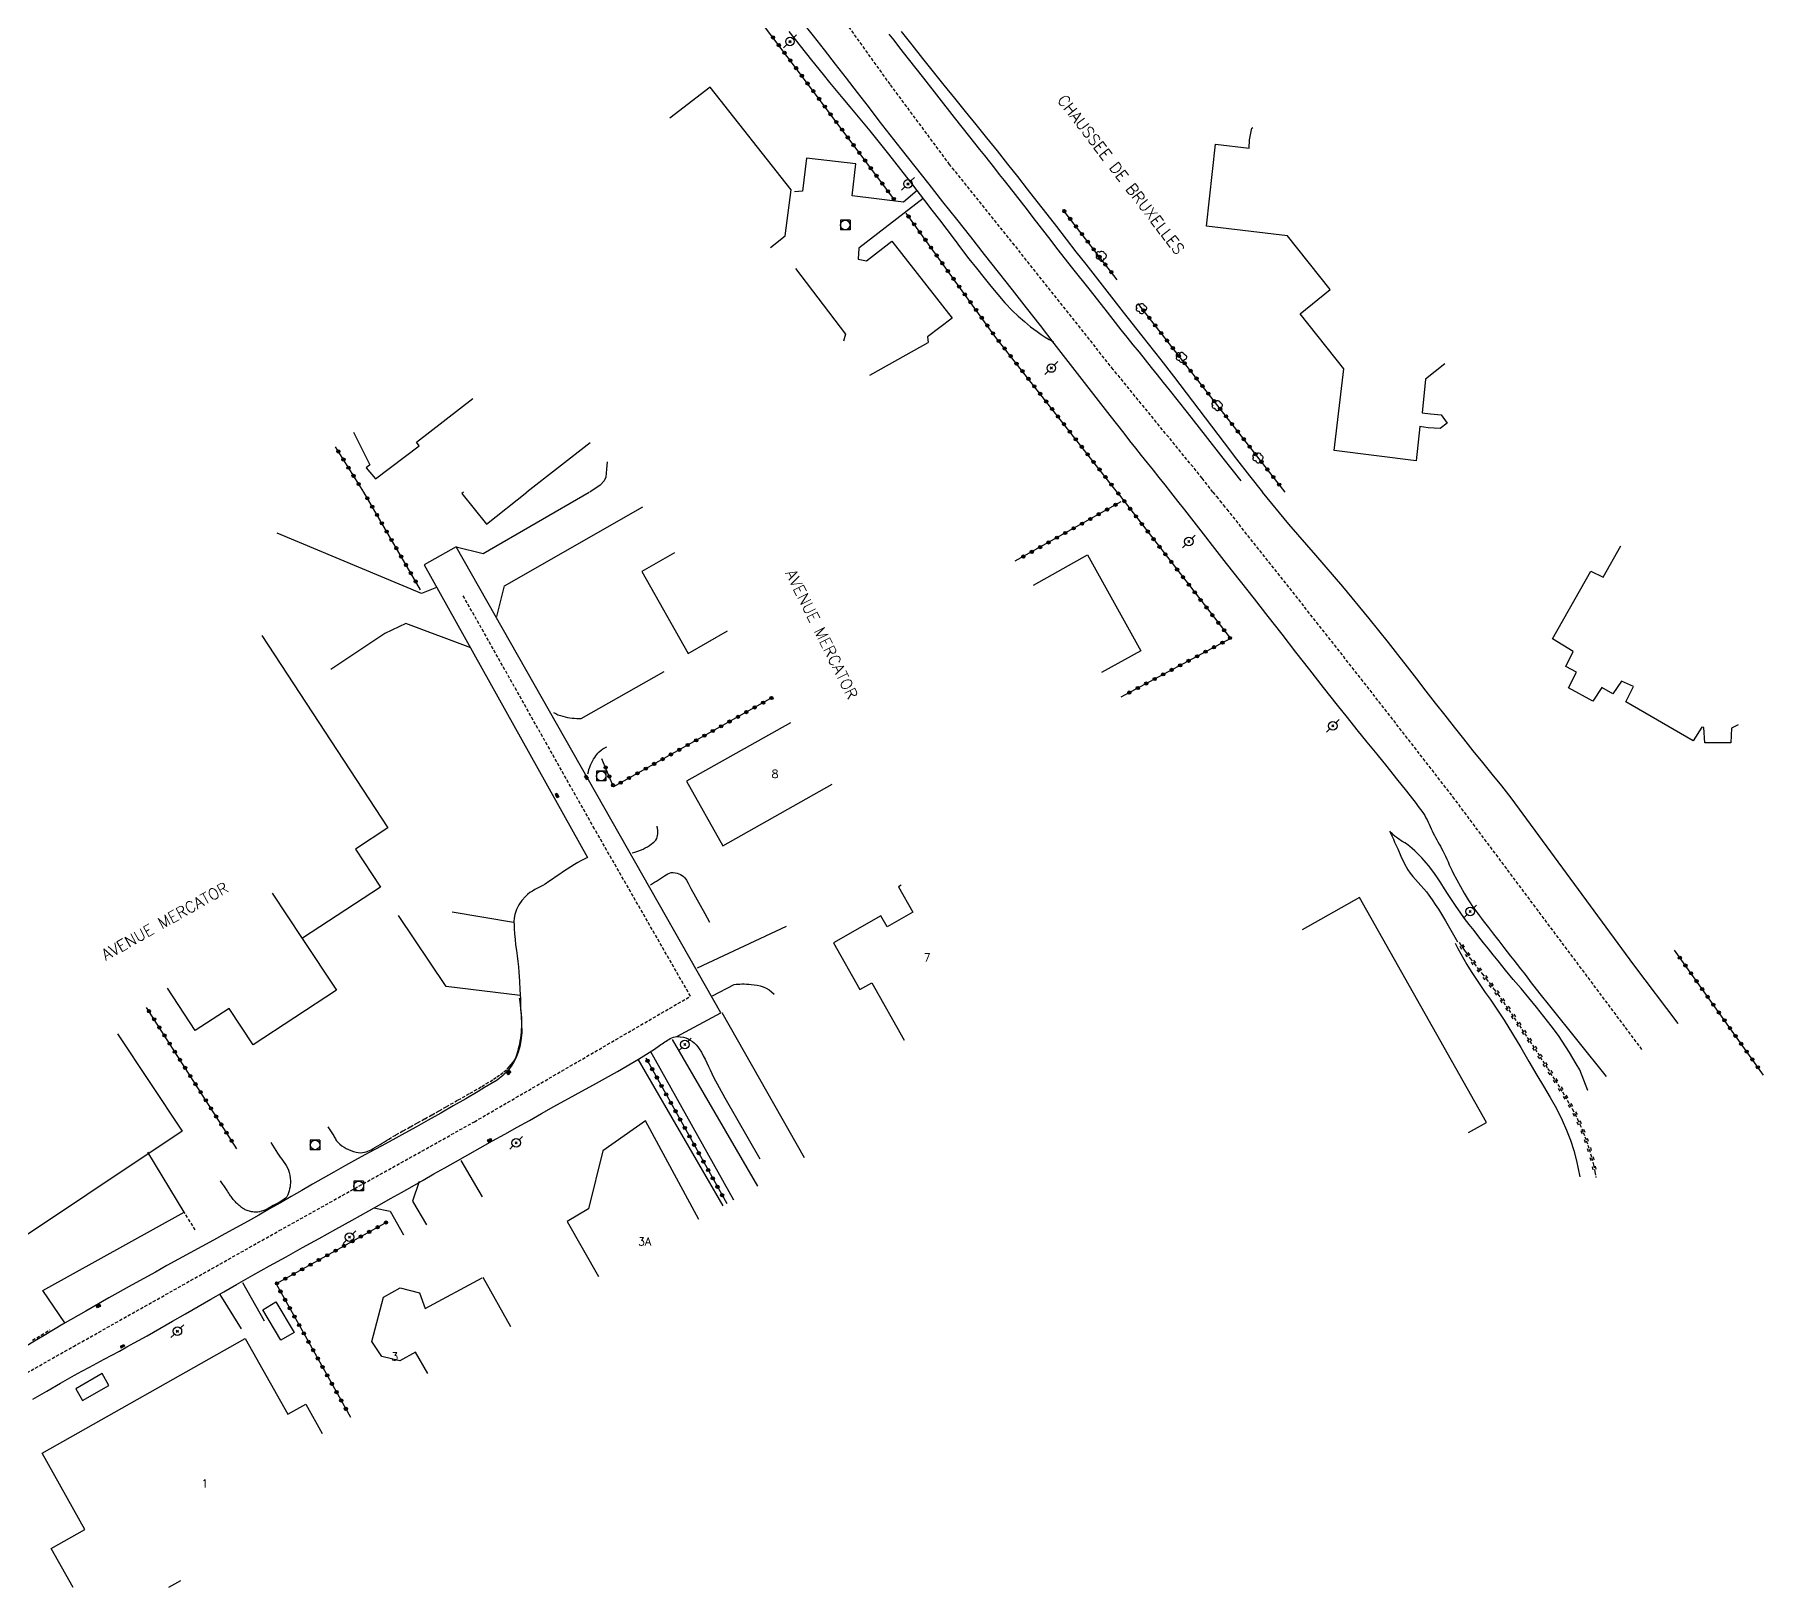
# Model space of a CAD drawing. Header units: millimetres. Extents: x 165000 to 165946, y 158000 to 159000.
# Drawn here: x 165301.5 to 165571.5, y 158000 to 158242.4 of the extents above; entities that cross this region are included whole.
import ezdxf
from ezdxf.enums import TextEntityAlignment as Align

# ---------------------------------------------------------------- set-up
doc = ezdxf.new("R2010")
doc.units = ezdxf.units.MM
doc.linetypes.add('DASHED', pattern=[0.75, 0.5, -0.25])
doc.layers.get('0').update_dxf_attribs({"linetype": 'CONTINUOUS'})
for name, color, linetype in [('W0001', 6, 'DASHED'), ('W0008', 7, 'CONTINUOUS'), ('W0017', 7, 'CONTINUOUS'), ('W0051', 7, 'CONTINUOUS'), ('W0101', 7, 'CONTINUOUS'), ('W0104', 1, 'CONTINUOUS'), ('W0112', 1, 'DASHED'), ('W0211', 2, 'CONTINUOUS'), ('W0214', 2, 'CONTINUOUS'), ('W0220', 5, 'DASHED'), ('W0300', 7, 'CONTINUOUS'), ('W0323', 7, 'CONTINUOUS'), ('W0333', 7, 'CONTINUOUS'), ('W0401', 7, 'CONTINUOUS'), ('W0420', 7, 'CONTINUOUS'), ('W0473', 7, 'CONTINUOUS'), ('W0989', 7, 'CONTINUOUS'), ('W0991', 7, 'CONTINUOUS'), ('W1102', 7, 'CONTINUOUS')]:
    doc.layers.add(name, color=color, linetype=linetype)
doc.styles.get("Standard").update_dxf_attribs({"font": 'romans.shx', "width": 0.85})

# ---------------------------------------------------------------- blocks, each defined once
blk = doc.blocks.new('T420')
for p, q in [((0.75, 0.75), (-0.75, 0.75)), ((-0.75, 0.75), (-0.75, -0.75)), ((0.75, 0.75), (0.75, -0.75)), ((0.75, -0.75), (-0.75, -0.75))]:
    blk.add_line(p, q)
blk.add_ellipse((0, 0), major_axis=(-0.53, 0.53), ratio=1, start_param=3.926991, end_param=10.210176)
blk = doc.blocks.new('T401')
for p, q in [((-0.3, 0.3), (0, 0.3)), ((-0.3, -0.25), (-0.3, 0.3)), ((-0.3, 0.15), (0, 0.15)), ((-0.3, 0), (0, 0)), ((0, 0.3), (0, -0.25)), ((-0.3, -0.15), (0, -0.15)), ((-0.3, -0.25), (-0.3, -0.3)), ((-0.3, -0.3), (0, -0.3)), ((0, -0.3), (0, -0.25))]:
    blk.add_line(p, q)
blk = doc.blocks.new('T473')
for p, q in [((-0.166667, 0.166667), (0.166667, -0.166667)), ((-0.166667, -0.166667), (0.166667, 0.166667)), ((0.500001, 0.500001), (1.000002, 1.000002)), ((-1.000002, -1.000002), (-0.500001, -0.500001))]:
    blk.add_line(p, q)
blk.add_ellipse((0, 0), major_axis=(0.471405, 0.471405), ratio=1, start_param=5.4977871438, end_param=11.780972451)
blk = doc.blocks.new('T300')
for p, q in [((-0.8, 0.51), (-0.86, 0.34)), ((-0.86, 0.34), (-0.86, 0.17)), ((-0.86, 0.17), (-0.74, 0.06)), ((-0.69, 0.63), (-0.8, 0.51)), ((-0.8, -0.06), (-0.74, 0.06)), ((-0.74, 0.06), (-0.69, 0.11)), ((-0.57, 0.69), (-0.69, 0.63)), ((-0.46, 0.69), (-0.57, 0.69)), ((-0.29, 0.63), (-0.46, 0.69)), ((-0.29, 0.63), (-0.17, 0.74)), ((-0.23, 0.57), (-0.29, 0.63)), ((-0.17, 0.74), (-0.06, 0.8)), ((-0.06, 0.8), (0.06, 0.8)), ((0.06, 0.8), (0.23, 0.74)), ((0.23, 0.74), (0.34, 0.63)), ((0.34, 0.63), (0.4, 0.51)), ((0.46, 0.46), (0.34, 0.46)), ((0.4, 0.51), (0.4, 0.46)), ((0.57, 0.4), (0.46, 0.46)), ((0.57, 0.4), (0.69, 0.29)), ((0.69, 0.29), (0.74, 0.17)), ((0.74, 0.06), (0.69, -0.17)), ((0.74, 0.17), (0.74, 0.06)), ((-0.8, -0.17), (-0.8, -0.06)), ((-0.8, -0.23), (-0.8, -0.17)), ((-0.74, -0.34), (-0.8, -0.23)), ((-0.69, -0.4), (-0.74, -0.34)), ((-0.51, -0.46), (-0.69, -0.4)), ((-0.4, -0.46), (-0.51, -0.46)), ((-0.4, -0.46), (-0.34, -0.46)), ((-0.34, -0.46), (-0.34, -0.4)), ((-0.34, -0.51), (-0.34, -0.46)), ((-0.29, -0.63), (-0.34, -0.51)), ((-0.17, -0.74), (-0.29, -0.63)), ((-0.06, -0.8), (-0.17, -0.74)), ((0.06, -0.8), (-0.06, -0.8)), ((0.17, -0.74), (0.06, -0.8)), ((0.23, -0.69), (0.17, -0.74)), ((0.29, -0.46), (0.23, -0.46)), ((0.29, -0.63), (0.23, -0.69)), ((0.46, -0.4), (0.29, -0.46)), ((0.34, -0.51), (0.29, -0.63)), ((0.34, -0.51), (0.34, -0.46)), ((0.57, -0.34), (0.46, -0.4)), ((0.63, -0.29), (0.57, -0.34)), ((0.69, -0.17), (0.63, -0.29))]:
    blk.add_line(p, q)
blk = doc.blocks.new('t323o')
at = {"color": 0, "linetype": 'Continuous'}
for radius in [0.25, 0.15]:
    blk.add_circle((0, 0), radius, dxfattribs=at)
blk = doc.blocks.new('t220o')
at = {"color": 0, "linetype": 'Continuous'}
for p, q in [((-0.25, 0.25), (0.25, 0.25)), ((-0.25, -0.25), (0.25, -0.25))]:
    blk.add_line(p, q, dxfattribs=at)

msp = doc.modelspace()

# ---------------------------------------------------------------- linework, layer by layer
at = {"layer": 'W0001'}
for points in [[(165485.53, 158171), (165483.84, 158173.19), (165469.96, 158190.16), (165454.55, 158209.56), (165444.41, 158222.15), (165435.11, 158234.69), (165422.86, 158251.75), (165412.93, 158264.72), (165400.43, 158280.88), (165392.33, 158291.1), (165383.35, 158302.51), (165373.69, 158314.76), (165363.12, 158328.1), (165351.43, 158343.05), (165340.56, 158357.03), (165320.46, 158380.5)], [(165485.53, 158171), (165486.07, 158170.34), (165486.61, 158169.67), (165487.14, 158169), (165487.68, 158168.33), (165494.68, 158159.52), (165501.67, 158150.69), (165508.63, 158141.84), (165515.56, 158132.96), (165522.96, 158123.42), (165522.96, 158123.42), (165522.96, 158123.42), (165552.47, 158084)], [(165280.07, 158022.07), (165307.57, 158037.62), (165339.72, 158055.7), (165370.19, 158072.71), (165403.93, 158092.3), (165388.94, 158118.44), (165368.38, 158154.93)]]:
    msp.add_lwpolyline(points, dxfattribs=at)
at = {"layer": 'W0008'}
for points in [[(165420.98, 158244.88), (165423.07, 158242.24), (165424.8, 158240.04), (165426.52, 158237.84), (165428.23, 158235.63), (165429.95, 158233.42), (165431.66, 158231.21), (165433.37, 158229), (165435.09, 158226.8), (165436.81, 158224.6), (165438.97, 158221.84), (165441.14, 158219.09), (165443.31, 158216.34), (165445.48, 158213.6), (165447.65, 158210.85), (165449.82, 158208.1), (165451.99, 158205.35), (165454.15, 158202.6), (165456.34, 158199.8), (165458.52, 158197), (165460.69, 158194.19), (165462.87, 158191.39), (165465.04, 158188.58), (165467.22, 158185.78), (165469.41, 158182.99), (165471.6, 158180.19), (165472.51, 158179.04), (165473.43, 158177.89), (165474.34, 158176.74), (165475.26, 158175.6), (165476.17, 158174.45), (165477.09, 158173.3), (165478, 158172.15), (165478.92, 158171)], [(165436.82, 158242.94), (165438.49, 158240.82), (165440.17, 158238.7), (165441.82, 158236.63), (165443.48, 158234.57), (165445.15, 158232.51), (165446.82, 158230.46), (165448.49, 158228.4), (165450.15, 158226.35), (165451.81, 158224.28), (165453.46, 158222.21), (165455, 158220.27), (165456.53, 158218.32), (165458.05, 158216.37), (165459.57, 158214.41), (165461.09, 158212.46), (165462.61, 158210.5), (165464.13, 158208.55), (165465.66, 158206.59), (165468.58, 158202.86), (165471.51, 158199.13), (165474.43, 158195.4), (165477.37, 158191.68), (165479.38, 158189.11), (165481.36, 158186.53), (165483.33, 158183.93), (165485.29, 158181.33), (165487.26, 158178.73), (165489.23, 158176.13), (165491.23, 158173.56), (165493.25, 158171)], [(165478.92, 158171), (165480.01, 158169.62), (165481.1, 158168.23), (165482.18, 158166.84), (165483.27, 158165.44), (165484.35, 158164.05), (165485.43, 158162.66), (165486.52, 158161.27), (165487.61, 158159.88), (165489.78, 158157.12), (165491.95, 158154.35), (165494.11, 158151.58), (165496.27, 158148.81), (165498.43, 158146.03), (165500.59, 158143.26), (165502.76, 158140.5), (165504.93, 158137.74), (165506.47, 158135.82), (165508.02, 158133.9), (165509.57, 158131.99), (165511.13, 158130.09), (165512.68, 158128.18), (165514.22, 158126.26), (165515.75, 158124.33), (165517.25, 158122.38), (165517.6, 158121.93), (165517.96, 158121.47), (165518.3, 158121), (165518.61, 158120.52), (165518.8, 158120.18), (165518.97, 158119.84), (165519.13, 158119.5), (165519.29, 158119.15), (165519.44, 158118.8), (165519.6, 158118.45), (165519.76, 158118.1), (165519.93, 158117.76), (165520.11, 158117.41), (165520.29, 158117.07), (165520.48, 158116.73), (165520.67, 158116.39), (165520.86, 158116.05), (165521.05, 158115.71), (165521.23, 158115.37), (165521.41, 158115.02), (165521.62, 158114.59), (165521.83, 158114.15), (165522.04, 158113.71), (165522.24, 158113.27), (165522.44, 158112.83), (165522.64, 158112.39), (165522.85, 158111.96), (165523.07, 158111.52), (165523.62, 158110.46), (165524.18, 158109.41), (165524.77, 158108.37), (165525.39, 158107.34), (165525.68, 158106.9), (165525.98, 158106.47), (165526.29, 158106.04), (165526.6, 158105.61), (165526.88, 158105.22), (165527.17, 158104.84), (165527.46, 158104.45), (165527.75, 158104.07), (165528.55, 158103.02), (165529.36, 158101.97), (165530.17, 158100.93), (165530.98, 158099.89), (165531.49, 158099.23), (165532.01, 158098.57), (165532.52, 158097.91), (165533.04, 158097.25), (165533.55, 158096.59), (165534.07, 158095.93), (165534.58, 158095.27), (165535.09, 158094.61), (165536.59, 158092.69), (165538.09, 158090.78), (165538.09, 158090.78), (165538.09, 158090.78), (165538.09, 158090.78), (165538.09, 158090.78), (165546.93, 158079.76)], [(165558.16, 158088.05), (165558.16, 158088.05), (165551.27, 158097.18), (165551.27, 158097.18), (165551.27, 158097.18), (165551.27, 158097.18), (165551.27, 158097.18), (165551.27, 158097.18), (165551.27, 158097.18), (165551.27, 158097.18), (165551.27, 158097.18), (165551.27, 158097.18), (165551.27, 158097.18), (165551.27, 158097.18), (165551.27, 158097.18), (165551.27, 158097.18), (165551.27, 158097.18), (165551.27, 158097.18), (165532.11, 158123.3), (165530.63, 158125.13), (165529.15, 158126.97), (165527.67, 158128.8), (165526.19, 158130.64), (165524.72, 158132.48), (165523.25, 158134.32), (165521.78, 158136.16), (165520.3, 158138.05), (165518.82, 158139.94), (165517.35, 158141.85), (165515.89, 158143.75), (165514.42, 158145.65), (165512.94, 158147.54), (165511.45, 158149.42), (165509.95, 158151.29), (165505.81, 158156.25), (165501.59, 158161.14), (165497.37, 158166.03), (165493.25, 158171)], [(165401.82, 158086.02), (165408.69, 158089.72), (165367.35, 158162.47), (165362.32, 158159.66), (165387.86, 158113.95)], [(165387.86, 158113.95), (165387.34, 158113.71), (165386.82, 158113.45), (165386.32, 158113.18), (165385.82, 158112.89), (165385.23, 158112.53), (165384.65, 158112.16), (165384.08, 158111.77), (165383.52, 158111.38), (165382.95, 158110.98), (165382.39, 158110.59), (165381.82, 158110.2), (165381.25, 158109.82), (165380.86, 158109.59), (165380.46, 158109.37), (165380.05, 158109.16), (165379.65, 158108.95), (165379.25, 158108.72), (165378.86, 158108.48), (165378.49, 158108.2), (165378.15, 158107.88), (165377.61, 158107.25), (165377.15, 158106.56), (165376.77, 158105.82), (165376.49, 158105.04), (165376.39, 158104.5), (165376.37, 158103.96), (165376.39, 158103.42), (165376.42, 158102.88), (165376.46, 158102.02), (165376.54, 158101.17), (165376.63, 158100.31), (165376.74, 158099.46), (165376.85, 158098.6), (165376.96, 158097.75), (165377.05, 158096.9), (165377.13, 158096.04), (165377.23, 158094.66), (165377.3, 158093.28), (165377.37, 158091.9), (165377.41, 158090.52), (165377.48, 158089.24), (165377.56, 158087.94), (165377.58, 158086.64), (165377.46, 158085.35), (165377.27, 158084.46), (165377.02, 158083.59), (165376.69, 158082.75), (165376.28, 158081.93), (165375.94, 158081.38), (165375.55, 158080.86), (165375.12, 158080.38), (165374.65, 158079.93), (165373.74, 158079.22), (165372.76, 158078.6), (165371.76, 158078.03), (165370.77, 158077.45), (165368.84, 158076.3), (165366.89, 158075.17), (165364.93, 158074.06), (165362.97, 158072.95), (165361.14, 158071.92), (165359.3, 158070.91), (165357.45, 158069.9), (165355.61, 158068.9), (165353.76, 158067.89), (165351.92, 158066.89), (165350.08, 158065.87), (165348.24, 158064.85), (165346.56, 158063.9), (165344.89, 158062.95), (165343.22, 158061.98), (165341.55, 158061.02), (165339.88, 158060.05), (165338.2, 158059.09), (165336.53, 158058.14), (165334.85, 158057.19), (165333.04, 158056.18), (165331.23, 158055.19), (165329.42, 158054.2), (165327.6, 158053.21), (165325.79, 158052.22), (165323.98, 158051.23), (165322.16, 158050.24), (165320.36, 158049.24), (165316.74, 158047.22), (165313.12, 158045.19), (165309.51, 158043.14), (165305.92, 158041.08), (165304.44, 158040.22), (165302.97, 158039.34), (165301.51, 158038.46), (165300.05, 158037.58)], [(165301.25, 158029.37), (165303.4, 158030.64), (165305.56, 158031.89), (165307.72, 158033.12), (165308.88, 158033.77), (165310.05, 158034.4), (165311.22, 158035.03), (165312.39, 158035.66), (165313.56, 158036.28), (165314.74, 158036.91), (165315.9, 158037.54), (165317.07, 158038.18), (165319.07, 158039.3), (165321.07, 158040.44), (165323.06, 158041.58), (165325.05, 158042.73), (165327.04, 158043.88), (165329.03, 158045.03), (165331.03, 158046.17), (165333.02, 158047.3), (165335.6, 158048.75), (165338.19, 158050.19), (165340.77, 158051.62), (165343.36, 158053.05), (165345.95, 158054.48), (165348.53, 158055.91), (165351.12, 158057.34), (165353.7, 158058.78), (165355.39, 158059.74), (165357.09, 158060.7), (165358.78, 158061.66), (165360.48, 158062.62), (165362.17, 158063.59), (165363.86, 158064.55), (165365.56, 158065.51), (165367.26, 158066.47), (165369.17, 158067.55), (165371.09, 158068.63), (165373.01, 158069.7), (165374.93, 158070.77), (165376.85, 158071.85), (165378.77, 158072.92), (165380.69, 158074), (165382.61, 158075.07), (165385.91, 158076.9), (165389.23, 158078.72), (165392.54, 158080.57), (165395.8, 158082.48), (165396.64, 158082.99), (165397.47, 158083.52), (165398.29, 158084.06), (165399.11, 158084.6), (165399.32, 158084.74), (165399.52, 158084.88), (165399.72, 158085.03), (165399.92, 158085.17), (165400.12, 158085.31), (165400.33, 158085.45), (165400.54, 158085.57), (165400.77, 158085.68), (165401.02, 158085.8), (165401.28, 158085.9), (165401.55, 158085.97), (165401.82, 158086.02)]]:
    msp.add_lwpolyline(points, dxfattribs=at)
at = {"layer": 'W0017'}
for points in [[(165420.35, 158205.94), (165428.12, 158195.68), (165427.82, 158194.59)], [(165431.95, 158189.29), (165432.41, 158189.55), (165441.06, 158194.39)], [(165390.94, 158175.75), (165390.83, 158174.61), (165390.71, 158173.33), (165390.44, 158172.75), (165389.85, 158172.12), (165388.2, 158171)], [(165367.35, 158162.47), (165371.58, 158161.41), (165388.13, 158171)], [(165373.68, 158151.6), (165374.91, 158156.39), (165396.49, 158168.73)], [(165364.29, 158156.12), (165361.95, 158155.18), (165339.4, 158164.61)], [(165369.64, 158146.71), (165359.49, 158150.5), (165356.19, 158148.95), (165347.78, 158143.33)], [(165386.86, 158135.67), (165399.83, 158143)], [(165382.54, 158136.6), (165382.88, 158136.42), (165383.24, 158136.26), (165383.61, 158136.13), (165383.98, 158136.01), (165384.34, 158135.91), (165384.72, 158135.84), (165385.09, 158135.78), (165385.46, 158135.74), (165385.81, 158135.7), (165386.16, 158135.68), (165386.51, 158135.67), (165386.86, 158135.67)], [(165387.92, 158127.01), (165387.99, 158127.36), (165388.08, 158127.71), (165388.19, 158128.05), (165388.32, 158128.39), (165388.47, 158128.7), (165388.63, 158129.01), (165388.81, 158129.31), (165389, 158129.6), (165389.16, 158129.83), (165389.32, 158130.06), (165389.49, 158130.27), (165389.69, 158130.47), (165389.96, 158130.7), (165390.25, 158130.91), (165390.56, 158131.09), (165390.88, 158131.25)], [(165394.81, 158114.71), (165395.25, 158114.81), (165395.69, 158114.94), (165396.12, 158115.1), (165396.54, 158115.28), (165396.87, 158115.45), (165397.2, 158115.64), (165397.51, 158115.85), (165397.82, 158116.07), (165398.01, 158116.2), (165398.2, 158116.33), (165398.39, 158116.49), (165398.54, 158116.67), (165398.66, 158116.91), (165398.74, 158117.16), (165398.79, 158117.41), (165398.82, 158117.67), (165398.83, 158117.82), (165398.83, 158117.96), (165398.82, 158118.11), (165398.81, 158118.26), (165398.8, 158118.4), (165398.77, 158118.54), (165398.74, 158118.69), (165398.71, 158118.83)], [(165397.7, 158109.7), (165398.01, 158109.9), (165398.33, 158110.09), (165398.64, 158110.28), (165398.96, 158110.47), (165399.42, 158110.78), (165399.88, 158111.11), (165400.38, 158111.41), (165400.93, 158111.6), (165401.24, 158111.62), (165401.55, 158111.59), (165401.85, 158111.51), (165402.14, 158111.41), (165402.39, 158111.29), (165402.62, 158111.14), (165402.84, 158110.97), (165403.04, 158110.78), (165403.33, 158110.4), (165403.56, 158109.98), (165403.76, 158109.55), (165403.98, 158109.13), (165404.71, 158107.82), (165405.44, 158106.51), (165406.17, 158105.2), (165406.9, 158103.89)], [(165377.31, 158092.41), (165365.77, 158093.8), (165358.32, 158104.89)], [(165376.31, 158103.8), (165366.71, 158105.42)], [(165405.05, 158096.76), (165418.91, 158103.22)], [(165407.39, 158092.35), (165410.78, 158094.11)], [(165410.78, 158094.11), (165411.07, 158094.16), (165411.37, 158094.19), (165411.66, 158094.21), (165411.96, 158094.22), (165412.32, 158094.22), (165412.69, 158094.2), (165413.06, 158094.17), (165413.42, 158094.13), (165413.89, 158094.07), (165414.36, 158094.01), (165414.84, 158093.91), (165415.29, 158093.76), (165415.76, 158093.55), (165416.2, 158093.29), (165416.61, 158092.99), (165417, 158092.64)], [(165408.83, 158089.76), (165421.7, 158067.1)], [(165401.82, 158086.02), (165402.84, 158085.9)], [(165402.84, 158085.9), (165403.2, 158085.79), (165403.56, 158085.64), (165403.9, 158085.46), (165404.23, 158085.25), (165404.53, 158085), (165404.81, 158084.71), (165405.06, 158084.4), (165405.29, 158084.08), (165405.63, 158083.56), (165405.94, 158083.02), (165406.22, 158082.47), (165406.49, 158081.91), (165406.75, 158081.35), (165407, 158080.79), (165407.27, 158080.23), (165407.55, 158079.68), (165409.31, 158076.46), (165411.11, 158073.26), (165412.93, 158070.08), (165414.79, 158066.92)], [(165397.68, 158083.69), (165410.65, 158060.52)], [(165401.07, 158085.57), (165414.39, 158062.65)], [(165395.71, 158082.5), (165408.96, 158059.56)], [(165306.21, 158041.31), (165302.78, 158046.38), (165324.88, 158058.58), (165319.18, 158067.96)], [(165368.06, 158066.66), (165371.39, 158060.98)], [(165361.55, 158063.39), (165360.54, 158060.33), (165362.72, 158056.6)], [(165354.49, 158059.27), (165357.03, 158058.74), (165359.11, 158055.04)], [(165330.45, 158045.73), (165333.77, 158040.39)], [(165333.96, 158047.63), (165337.38, 158041.6)]]:
    msp.add_lwpolyline(points, dxfattribs=at)
at = {"layer": 'W0051'}
msp.add_lwpolyline([(165489.93, 158172.75), (165487.15, 158176.32), (165484.37, 158179.87), (165481.57, 158183.42), (165478.76, 158186.97), (165477.82, 158188.14), (165476.88, 158189.32), (165475.93, 158190.49), (165474.98, 158191.67), (165474.04, 158192.84), (165473.09, 158194.01), (165472.15, 158195.19), (165471.21, 158196.36), (165468.69, 158199.55), (165466.18, 158202.73), (165463.67, 158205.93), (165461.17, 158209.12), (165460.24, 158210.32), (165459.32, 158211.51), (165458.39, 158212.7), (165457.47, 158213.9), (165456.55, 158215.09), (165455.62, 158216.28), (165454.7, 158217.47), (165453.77, 158218.66), (165453, 158219.64), (165452.22, 158220.62), (165451.44, 158221.6), (165450.67, 158222.57), (165449.89, 158223.55), (165449.11, 158224.52), (165448.33, 158225.5), (165447.56, 158226.48), (165445.15, 158229.52), (165442.75, 158232.57), (165440.36, 158235.63), (165437.97, 158238.68), (165437.22, 158239.64), (165436.47, 158240.59), (165435.73, 158241.55), (165434.98, 158242.51)], dxfattribs=at)
at = {"layer": 'W0101'}
for points in [[(165416.42, 158209.22), (165418.72, 158211.01), (165419.65, 158218.18), (165406.99, 158234.24), (165400.7, 158229.38)], [(165517.29, 158175.9), (165504.47, 158177.5), (165505.98, 158190.28), (165499.14, 158198.84), (165503.83, 158202.66), (165497.16, 158211.04), (165484.52, 158212.54), (165485.94, 158225.36), (165491.17, 158224.72), (165491.24, 158226), (165491.58, 158227.82), (165491.76, 158227.95)], [(165521.76, 158191.04), (165518.72, 158188.64), (165518.73, 158188.64), (165518.18, 158183.41), (165519.49, 158183.21), (165521.19, 158183.09), (165522.11, 158181.77), (165521.01, 158180.93), (165519.14, 158181.06), (165517.8, 158181.23), (165517.82, 158181.23), (165517.29, 158175.9)], [(165351.28, 158180.36), (165353.87, 158175.28), (165353.3, 158174.78), (165354.74, 158173.06), (165361.57, 158178.25), (165361.13, 158178.79), (165369.96, 158185.64)], [(165401.42, 158161.51), (165396.31, 158158.62), (165403.55, 158145.83), (165409.73, 158149.33)], [(165567.58, 158134.68), (165566.52, 158134.15), (165566.41, 158131.85), (165562.33, 158131.89), (165562.19, 158134.27), (165561.86, 158134.33), (165560.51, 158132.16), (165550.01, 158138.26), (165551.22, 158140.68), (165549.36, 158141.51), (165548, 158139.53), (165546.24, 158140.48), (165544.84, 158138.37), (165541.08, 158140.43), (165542.31, 158142.91), (165540.66, 158143.78), (165541.77, 158146.14), (165538.57, 158148.12), (165544.55, 158158.67), (165546.47, 158157.72), (165549.25, 158162.64)], [(165457.51, 158156.5), (165465.96, 158161.2)], [(165465.96, 158161.2), (165474.26, 158146.25), (165468.14, 158142.86)], [(165336.98, 158148.64), (165356.67, 158118.58), (165351.61, 158115.27), (165355.51, 158109.32), (165343.35, 158101.36), (165343.27, 158101.3)], [(165419.53, 158134.98), (165403.33, 158125.89)], [(165403.33, 158125.89), (165408.99, 158115.8), (165426.08, 158125.39)], [(165436.83, 158109.64), (165436.41, 158109.4), (165438.67, 158105.43), (165434.65, 158103.15), (165433.67, 158104.87), (165426.25, 158100.65), (165430.39, 158093.36), (165432.23, 158094.41), (165437.32, 158085.46)], [(165525.45, 158071.04), (165528.23, 158072.61), (165508.42, 158107.74), (165499.45, 158102.69)], [(165343.27, 158101.3), (165348.67, 158093.24), (165335.62, 158084.69), (165331.88, 158090.4), (165326.6, 158086.94), (165322.28, 158093.54)], [(165314.44, 158086.41), (165324.55, 158071.26), (165294.7, 158051.33), (165297.94, 158046.47), (165287.57, 158039.55), (165281.11, 158049.23), (165276.25, 158045.99), (165265.86, 158061.56), (165270.99, 158064.98), (165264.46, 158074.76), (165275.24, 158081.96)], [(165396.92, 158072.83), (165390.23, 158068.16)], [(165405.23, 158057.44), (165396.92, 158072.83)], [(165390.23, 158068.16), (165388, 158059.1), (165384.68, 158057.11), (165389.55, 158048.54)], [(165362.9, 158033.4), (165361.01, 158036.74), (165358.53, 158035.4), (165355.71, 158036.06), (165354.16, 158038.39), (165356, 158045.33), (165358.57, 158046.79), (165361.6, 158045.98), (165362.52, 158043.56), (165371.4, 158048.35)], [(165371.49, 158048.44), (165375.83, 158040.75)], [(165307.51, 158000), (165304.08, 158006.08), (165309.37, 158009.06), (165302.67, 158020.96), (165334.41, 158038.85)], [(165334.41, 158038.85), (165341.06, 158027.04), (165343.84, 158028.6), (165346.41, 158024.04)], [(165324.27, 158001.04), (165322.42, 158000)]]:
    msp.add_lwpolyline(points, dxfattribs=at)
at = {"layer": 'W0104'}
msp.add_lwpolyline([(165368.5, 158171), (165368.24, 158170.8), (165372.07, 158165.98), (165378.37, 158171)], dxfattribs=at)
for points in [[(165339.96, 158038.58), (165337.13, 158043.34), (165339.18, 158044.57), (165342.02, 158039.81)], [(165313.12, 158031.55), (165312.07, 158033.39), (165307.92, 158031.02), (165308.97, 158029.18)]]:
    msp.add_lwpolyline(points, close=True, dxfattribs=at)
at = {"layer": 'W0112'}
for points in [[(165347.32, 158071.89), (165347.52, 158071.59), (165347.72, 158071.29), (165347.92, 158070.98), (165348.12, 158070.68), (165348.21, 158070.52), (165348.3, 158070.37), (165348.38, 158070.21), (165348.47, 158070.06), (165348.56, 158069.9), (165348.66, 158069.75), (165348.77, 158069.6), (165348.89, 158069.47), (165349.18, 158069.19), (165349.5, 158068.96), (165349.83, 158068.75), (165350.18, 158068.55), (165350.54, 158068.36), (165350.91, 158068.19), (165351.3, 158068.05), (165351.7, 158067.95), (165352.03, 158067.89), (165352.37, 158067.87), (165352.7, 158067.89), (165353.03, 158067.93), (165353.3, 158068), (165353.55, 158068.1), (165353.8, 158068.21), (165354.04, 158068.33), (165354.4, 158068.52), (165354.76, 158068.72), (165355.1, 158068.93), (165355.45, 158069.15), (165355.79, 158069.37), (165356.13, 158069.58), (165356.48, 158069.8), (165356.82, 158070.01), (165357.94, 158070.65), (165359.07, 158071.29), (165360.19, 158071.92), (165361.32, 158072.55), (165362.45, 158073.17), (165363.58, 158073.8), (165364.7, 158074.43), (165365.82, 158075.07), (165367.67, 158076.11), (165369.52, 158077.15), (165371.36, 158078.21), (165373.16, 158079.34), (165373.71, 158079.71), (165374.27, 158080.09), (165374.8, 158080.5), (165375.31, 158080.94), (165375.64, 158081.27), (165375.95, 158081.62), (165376.23, 158081.99), (165376.48, 158082.39), (165376.7, 158082.86), (165376.88, 158083.36), (165377.02, 158083.85), (165377.15, 158084.35), (165377.26, 158084.81), (165377.35, 158085.27), (165377.42, 158085.73), (165377.48, 158086.2), (165377.53, 158086.75), (165377.57, 158087.3), (165377.59, 158087.86), (165377.59, 158088.41), (165377.58, 158088.71), (165377.57, 158089.01), (165377.55, 158089.31), (165377.52, 158089.61), (165377.49, 158089.9), (165377.46, 158090.2), (165377.43, 158090.5), (165377.4, 158090.8), (165377.38, 158090.95), (165377.37, 158091.1), (165377.35, 158091.25), (165377.33, 158091.4), (165377.31, 158091.55), (165377.28, 158091.7), (165377.26, 158091.86), (165377.24, 158092.01)], [(165338.38, 158069.46), (165338.64, 158069.05), (165338.9, 158068.63), (165339.16, 158068.22), (165339.42, 158067.81), (165339.64, 158067.48), (165339.87, 158067.16), (165340.11, 158066.85), (165340.34, 158066.53), (165340.57, 158066.21), (165340.78, 158065.87), (165340.98, 158065.52), (165341.14, 158065.16), (165341.28, 158064.76), (165341.37, 158064.34), (165341.43, 158063.92), (165341.46, 158063.5), (165341.46, 158063.18), (165341.44, 158062.86), (165341.4, 158062.54), (165341.33, 158062.23), (165341.26, 158061.91), (165341.17, 158061.59), (165341.04, 158061.29), (165340.88, 158061), (165340.69, 158060.79), (165340.48, 158060.6), (165340.25, 158060.44), (165340.03, 158060.29), (165339.72, 158060.1), (165339.4, 158059.94), (165339.08, 158059.78), (165338.76, 158059.62), (165338.28, 158059.36), (165337.79, 158059.08), (165337.28, 158058.83), (165336.75, 158058.66), (165336.55, 158058.63), (165336.36, 158058.6), (165336.17, 158058.59), (165335.97, 158058.6), (165335.78, 158058.61), (165335.58, 158058.63), (165335.39, 158058.66), (165335.2, 158058.69), (165335.04, 158058.73), (165334.88, 158058.78), (165334.72, 158058.84), (165334.56, 158058.9), (165334.41, 158058.97), (165334.26, 158059.04), (165334.11, 158059.13), (165333.97, 158059.21), (165333.83, 158059.3), (165333.7, 158059.4), (165333.58, 158059.5), (165333.45, 158059.61), (165333.34, 158059.72), (165333.22, 158059.83), (165333.11, 158059.95), (165332.99, 158060.06), (165332.87, 158060.19), (165332.75, 158060.32), (165332.64, 158060.45), (165332.53, 158060.59), (165332.42, 158060.73), (165332.31, 158060.87), (165332.2, 158061.01), (165332.1, 158061.15), (165332, 158061.29), (165331.91, 158061.42), (165331.82, 158061.56), (165331.73, 158061.7), (165331.64, 158061.84), (165331.55, 158061.98), (165331.46, 158062.12), (165331.37, 158062.26), (165331.27, 158062.42), (165331.17, 158062.57), (165331.07, 158062.73), (165330.96, 158062.88), (165330.86, 158063.03), (165330.76, 158063.19), (165330.65, 158063.34), (165330.55, 158063.49)], [(165326.59, 158055.82), (165324.88, 158058.58)], [(165301.18, 158038.59), (165302.54, 158039.4), (165303.9, 158040.22)]]:
    msp.add_lwpolyline(points, dxfattribs=at)
at = {"layer": 'W0211'}
for points in [[(165544.07, 158077.56), (165544.07, 158077.56), (165542.81, 158080.83), (165542.81, 158080.83), (165542.81, 158080.83), (165542.28, 158081.73), (165541.75, 158082.63), (165541.2, 158083.53), (165540.65, 158084.42), (165540.07, 158085.3), (165539.48, 158086.16), (165538.37, 158087.68), (165537.22, 158089.16), (165536.05, 158090.62), (165534.85, 158092.06), (165533.64, 158093.5), (165532.43, 158094.93), (165531.23, 158096.37), (165530.05, 158097.83), (165529.3, 158098.77), (165528.55, 158099.71), (165527.8, 158100.65), (165527.05, 158101.59), (165526.3, 158102.54), (165525.57, 158103.49), (165524.84, 158104.45), (165524.12, 158105.42), (165523.49, 158106.32), (165522.88, 158107.24), (165522.29, 158108.17), (165521.7, 158109.09), (165521.11, 158110.02), (165520.5, 158110.94), (165519.86, 158111.83), (165519.18, 158112.7), (165518.85, 158113.11), (165518.51, 158113.5), (165518.16, 158113.89), (165517.8, 158114.27), (165517.43, 158114.64), (165517.05, 158115), (165516.66, 158115.35), (165516.27, 158115.69), (165516.02, 158115.89), (165515.75, 158116.08), (165515.48, 158116.25), (165515.21, 158116.42), (165514.94, 158116.59), (165514.67, 158116.76), (165514.4, 158116.94), (165514.14, 158117.14), (165514.01, 158117.24), (165513.88, 158117.35), (165513.75, 158117.46), (165513.62, 158117.58), (165513.5, 158117.69), (165513.38, 158117.81), (165513.26, 158117.93), (165513.14, 158118.06)], [(165523.38, 158100.6), (165523.8, 158099.75), (165524.23, 158098.92), (165524.69, 158098.1), (165525.17, 158097.28), (165525.86, 158096.17), (165526.58, 158095.06), (165527.31, 158093.98), (165528.06, 158092.9), (165528.81, 158091.82), (165529.55, 158090.74), (165530.28, 158089.65), (165530.99, 158088.55), (165532.31, 158086.42), (165533.59, 158084.29), (165534.86, 158082.13), (165536.11, 158079.98), (165537.14, 158078.24), (165538.18, 158076.51), (165539.18, 158074.75), (165540.08, 158072.94), (165540.75, 158071.39), (165541.36, 158069.82), (165541.9, 158068.22), (165542.33, 158066.58), (165542.84, 158064.1)]]:
    msp.add_lwpolyline(points, dxfattribs=at)
at = {"layer": 'W0214'}
msp.add_lwpolyline([(165513.14, 158118.06), (165513.33, 158117.64), (165513.52, 158117.22), (165513.71, 158116.8), (165513.9, 158116.38), (165514.39, 158115.29), (165514.86, 158114.18), (165515.37, 158113.09), (165515.97, 158112.05), (165516.34, 158111.52), (165516.73, 158111.01), (165517.15, 158110.52), (165517.58, 158110.04), (165518.01, 158109.57), (165518.44, 158109.09), (165518.86, 158108.6), (165519.25, 158108.1), (165519.76, 158107.37), (165520.26, 158106.63), (165520.73, 158105.88), (165521.2, 158105.12), (165521.85, 158104.06), (165522.49, 158102.99), (165523.12, 158101.91), (165523.73, 158100.82)], dxfattribs=at)
at = {"layer": 'W0220'}
msp.add_lwpolyline([(165524, 158100.72), (165524.27, 158100.29), (165524.54, 158099.86), (165524.83, 158099.44), (165525.12, 158099.02), (165525.71, 158098.21), (165526.32, 158097.4), (165526.94, 158096.6), (165527.57, 158095.81), (165528.19, 158095.02), (165528.81, 158094.22), (165529.42, 158093.42), (165530.02, 158092.61), (165531.72, 158090.19), (165533.38, 158087.75), (165535.01, 158085.28), (165536.63, 158082.81), (165537.8, 158081), (165538.97, 158079.18), (165540.11, 158077.35), (165541.2, 158075.48), (165541.64, 158074.7), (165542.06, 158073.91), (165542.46, 158073.11), (165542.83, 158072.3), (165543.36, 158071.03), (165543.84, 158069.74), (165544.28, 158068.44), (165544.67, 158067.12), (165544.95, 158066), (165545.18, 158064.88), (165545.33, 158064)], dxfattribs=at)
at = {"layer": 'W0323'}
for points in [[(165435.78, 158216.65), (165421.27, 158236.08), (165406.09, 158256.27), (165398.48, 158266.03), (165383.69, 158254.14), (165382.26, 158253.04)], [(165470.59, 158171), (165451.49, 158195.36), (165437.61, 158214.57)], [(165470.56, 158204.17), (165462.1, 158215.15)], [(165496.79, 158171), (165473.97, 158200.3)], [(165352.91, 158171), (165348.47, 158178.1)], [(165361.77, 158155.76), (165352.91, 158171)], [(165471.12, 158169.48), (165454.61, 158160.21)], [(165470.59, 158171), (165488.25, 158148.16), (165471.14, 158139.01)], [(165416.8, 158138.98), (165391.93, 158125.02), (165390.1, 158129.39)], [(165571.5, 158079.99), (165557.61, 158099.5)], [(165333.09, 158068.46), (165318.99, 158090.55)], [(165396.97, 158082.7), (165409.59, 158059.92)], [(165356.59, 158057.09), (165339.23, 158047.4), (165350.85, 158026.56)]]:
    msp.add_lwpolyline(points, dxfattribs=at)
at = {"layer": 'W0333'}
for points in [[(165419.3, 158242.93), (165421.07, 158240.69), (165422.84, 158238.46), (165424.63, 158236.23), (165425.66, 158234.96), (165426.71, 158233.7), (165427.75, 158232.44), (165428.81, 158231.18), (165429.86, 158229.93), (165430.9, 158228.67), (165431.95, 158227.4), (165432.98, 158226.13), (165434.87, 158223.75), (165436.75, 158221.36), (165438.62, 158218.96), (165440.48, 158216.56), (165441.64, 158215.05), (165442.8, 158213.53), (165443.95, 158212.01), (165445.09, 158210.48), (165446.24, 158208.96), (165447.41, 158207.45), (165448.58, 158205.95), (165449.78, 158204.46), (165450.85, 158203.15), (165451.93, 158201.84), (165453.04, 158200.56), (165454.22, 158199.33), (165455.13, 158198.47), (165456.08, 158197.63), (165457.05, 158196.84), (165458.06, 158196.08), (165458.68, 158195.63), (165459.32, 158195.22), (165459.97, 158194.82), (165460.64, 158194.45)], [(165439.34, 158218.08), (165437.21, 158216.27), (165429.21, 158217.27), (165429.76, 158222.25), (165422.03, 158223.17), (165421.43, 158217.99), (165420.2, 158217.91)], [(165440.25, 158216.83), (165430.23, 158209.1), (165430.14, 158207.36), (165431.4, 158207.13), (165435.4, 158210.2), (165444.8, 158198.17), (165440.97, 158195.23), (165441.06, 158194.39)], [(165388.27, 158178.71), (165378.37, 158171)]]:
    msp.add_lwpolyline(points, dxfattribs=at)
at = {"layer": 'W1102'}
msp.add_lwpolyline([(165338.62, 158108.39), (165343.27, 158101.3)], dxfattribs=at)

# ---------------------------------------------------------------- block references
at = {"layer": 'W0220'}
for p, rotation in [((165524.44, 158100.02), 302.9458394478331), ((165525.29, 158098.78), 306.0252445826679), ((165526.19, 158097.58), 307.1083744724355), ((165527.11, 158096.39), 308.2937964450124), ((165528.04, 158095.21), 308.3284199161342), ((165528.96, 158094.03), 307.2813187003123), ((165529.86, 158092.83), 306.2671878901476), ((165530.72, 158091.61), 305.1510011114593), ((165531.59, 158090.38), 305.1510011114593), ((165532.43, 158089.14), 304.1871977868266), ((165533.28, 158087.9), 304.1871977868266), ((165534.11, 158086.65), 303.5107340680069), ((165534.93, 158085.4), 303.5107340680069), ((165535.76, 158084.15), 303.1217091406891), ((165536.58, 158082.89), 303.1217091406891), ((165537.39, 158081.63), 302.9707565513015), ((165538.2, 158080.37), 302.6979581667318), ((165539.01, 158079.11), 301.844424464364), ((165539.81, 158077.83), 301.844424464364), ((165540.58, 158076.55), 300.4106658705902), ((165541.33, 158075.25), 299.2124932219452), ((165542.05, 158073.93), 298.2441401327103), ((165542.71, 158072.58), 294.5291741199525), ((165543.29, 158071.2), 292.4289007134558), ((165543.82, 158069.8), 290.5675604350255), ((165544.3, 158068.38), 286.4147288843973), ((165544.71, 158066.94), 283.9518995580126), ((165545.05, 158065.48), 281.5536218537803)]:
    msp.add_blockref('t220o', p, dxfattribs=dict(at, rotation=rotation))
at = {"layer": 'W0300'}
for p in [(165468.13, 158207.84), (165474.41, 158199.66), (165480.64, 158192.04), (165486.24, 158184.51), (165492.6, 158176.33)]:
    msp.add_blockref('T300', p, dxfattribs=at)
at = {"layer": 'W0323'}
for p, rotation in [((165416.82, 158242), 126.9520131321278), ((165417.72, 158240.8), 126.9520131321278), ((165418.62, 158239.61), 126.9520131321278), ((165419.52, 158238.41), 126.9520131321278), ((165420.43, 158237.21), 126.9520131321278), ((165421.33, 158236.01), 126.7394686080533), ((165422.22, 158234.81), 126.7394686080533), ((165423.12, 158233.61), 126.7394686080533), ((165424.02, 158232.4), 126.7394686080533), ((165424.92, 158231.2), 126.7394686080533), ((165425.81, 158230), 126.7394686080533), ((165426.71, 158228.8), 126.7394686080533), ((165427.61, 158227.59), 126.7394686080533), ((165428.5, 158226.39), 126.7394686080533), ((165429.4, 158225.19), 126.7394686080533), ((165430.3, 158223.99), 126.7394686080533), ((165431.2, 158222.79), 126.7394686080533), ((165432.09, 158221.58), 126.7394686080533), ((165432.99, 158220.38), 126.7394686080533), ((165433.89, 158219.18), 126.7394686080533), ((165434.79, 158217.98), 126.7394686080533), ((165435.68, 158216.78), 126.7394686080533), ((165437.99, 158214.03), 125.8700947327582), ((165438.87, 158212.82), 125.8700947327582), ((165462.32, 158214.86), 127.6212556604949), ((165463.24, 158213.67), 127.6212556604949), ((165464.15, 158212.49), 127.6212556604949), ((165439.75, 158211.6), 125.8700947327582), ((165440.63, 158210.39), 125.8700947327582), ((165465.07, 158211.3), 127.6212556604949), ((165465.98, 158210.11), 127.6212556604949), ((165441.5, 158209.17), 125.8700947327582), ((165442.38, 158207.96), 125.8700947327582), ((165466.9, 158208.92), 127.6212556604949), ((165467.82, 158207.73), 127.6212556604949), ((165443.26, 158206.74), 125.8700947327582), ((165444.14, 158205.53), 125.8700947327582), ((165445.02, 158204.31), 125.8700947327582), ((165468.73, 158206.55), 127.6212556604949), ((165469.65, 158205.36), 127.6212556604949), ((165445.9, 158203.09), 125.8700947327582), ((165446.78, 158201.88), 125.8700947327582), ((165447.66, 158200.66), 125.8700947327582), ((165448.54, 158199.45), 125.8700947327582), ((165474.67, 158199.4), 127.9061220318633), ((165449.42, 158198.23), 125.8700947327582), ((165450.29, 158197.02), 125.8700947327582), ((165475.59, 158198.22), 127.9061220318633), ((165476.52, 158197.04), 127.9061220318633), ((165451.17, 158195.8), 125.8700947327582), ((165452.08, 158194.61), 128.1007458628907), ((165453.01, 158193.43), 128.1007458628907), ((165477.44, 158195.85), 127.9061220318633), ((165478.36, 158194.67), 127.9061220318633), ((165479.28, 158193.49), 127.9061220318633), ((165453.93, 158192.25), 128.1007458628907), ((165454.86, 158191.07), 128.1007458628907), ((165480.2, 158192.3), 127.9061220318633), ((165481.12, 158191.12), 127.9061220318633), ((165455.78, 158189.89), 128.1007458628907), ((165456.71, 158188.71), 128.1007458628907), ((165482.05, 158189.94), 127.9061220318633), ((165482.97, 158188.75), 127.9061220318633), ((165457.63, 158187.53), 128.1007458628907), ((165458.56, 158186.35), 128.1007458628907), ((165483.89, 158187.57), 127.9061220318633), ((165484.81, 158186.39), 127.9061220318633), ((165459.49, 158185.16), 128.1007458628907), ((165460.41, 158183.98), 128.1007458628907), ((165461.34, 158182.8), 128.1007458628907), ((165485.73, 158185.2), 127.9061220318633), ((165486.65, 158184.02), 127.9061220318633), ((165487.57, 158182.84), 127.9061220318633), ((165462.26, 158181.62), 128.1007458628907), ((165463.19, 158180.44), 128.1007458628907), ((165488.5, 158181.65), 127.9061220318633), ((165489.42, 158180.47), 127.9061220318633), ((165348.93, 158177.36), 122.0064104028365), ((165464.11, 158179.26), 128.1007458628907), ((165465.04, 158178.08), 128.1007458628907), ((165490.34, 158179.28), 127.9061220318633), ((165491.26, 158178.1), 127.9061220318633), ((165349.73, 158176.09), 122.0064104028365), ((165350.52, 158174.82), 122.0064104028365), ((165465.96, 158176.9), 128.1007458628907), ((165466.89, 158175.72), 128.1007458628907), ((165467.82, 158174.54), 128.1007458628907), ((165492.18, 158176.92), 127.9061220318633), ((165493.1, 158175.73), 127.9061220318633), ((165494.03, 158174.55), 127.9061220318633), ((165351.32, 158173.54), 122.0064104028365), ((165352.11, 158172.27), 122.0064104028365), ((165468.74, 158173.36), 128.1007458628907), ((165469.67, 158172.18), 128.1007458628907), ((165494.95, 158173.37), 127.9061220318633), ((165495.87, 158172.18), 127.9061220318633), ((165353.47, 158170.03), 120.1688769328798), ((165470.76, 158170.79), 307.7105549506847), ((165471.68, 158169.6), 307.7105549506847), ((165354.23, 158168.73), 120.1688769328798), ((165354.98, 158167.43), 120.1688769328798), ((165466.39, 158166.82), 209.311628658853), ((165467.69, 158167.56), 209.311628658853), ((165469, 158168.29), 209.311628658853), ((165470.31, 158169.03), 209.311628658853), ((165472.59, 158168.41), 307.7105549506847), ((165473.51, 158167.23), 307.7105549506847), ((165355.73, 158166.14), 120.1688769328798), ((165356.49, 158164.84), 120.1688769328798), ((165461.15, 158163.89), 209.311628658853), ((165462.46, 158164.62), 209.311628658853), ((165463.77, 158165.35), 209.311628658853), ((165465.08, 158166.09), 209.311628658853), ((165474.43, 158166.04), 307.7105549506847), ((165475.35, 158164.85), 307.7105549506847), ((165357.24, 158163.54), 120.1688769328798), ((165358, 158162.25), 120.1688769328798), ((165457.23, 158161.68), 209.311628658853), ((165458.54, 158162.42), 209.311628658853), ((165459.85, 158163.15), 209.311628658853), ((165476.26, 158163.67), 307.7105549506847), ((165477.18, 158162.48), 307.7105549506847), ((165478.1, 158161.29), 307.7105549506847), ((165358.75, 158160.95), 120.1688769328798), ((165359.5, 158159.65), 120.1688769328798), ((165360.26, 158158.35), 120.1688769328798), ((165455.92, 158160.95), 209.311628658853), ((165479.02, 158160.11), 307.7105549506847), ((165479.93, 158158.92), 307.7105549506847), ((165361.01, 158157.06), 120.1688769328798), ((165480.85, 158157.73), 307.7105549506847), ((165481.77, 158156.55), 307.7105549506847), ((165482.69, 158155.36), 307.7105549506847), ((165483.6, 158154.17), 307.7105549506847), ((165484.52, 158152.99), 307.7105549506847), ((165485.44, 158151.8), 307.7105549506847), ((165486.36, 158150.61), 307.7105549506847), ((165487.27, 158149.43), 307.7105549506847), ((165488.19, 158148.24), 307.7105549506847), ((165483.05, 158145.38), 208.1581962291201), ((165484.37, 158146.09), 208.1581962291201), ((165485.69, 158146.79), 208.1581962291201), ((165487.01, 158147.5), 208.1581962291201), ((165477.76, 158142.55), 208.1581962291201), ((165479.08, 158143.25), 208.1581962291201), ((165480.4, 158143.96), 208.1581962291201), ((165481.72, 158144.67), 208.1581962291201), ((165472.47, 158139.71), 208.1581962291201), ((165473.79, 158140.42), 208.1581962291201), ((165475.11, 158141.13), 208.1581962291201), ((165476.43, 158141.84), 208.1581962291201), ((165413.96, 158137.39), 209.311628658875), ((165415.27, 158138.13), 209.311628658875), ((165416.58, 158138.86), 209.311628658875), ((165408.73, 158134.45), 209.311628658875), ((165410.04, 158135.19), 209.311628658875), ((165411.35, 158135.92), 209.311628658875), ((165412.66, 158136.66), 209.311628658875), ((165403.5, 158131.52), 209.311628658875), ((165404.81, 158132.25), 209.311628658875), ((165406.12, 158132.99), 209.311628658875), ((165407.42, 158133.72), 209.311628658875), ((165399.58, 158129.31), 209.311628658875), ((165400.88, 158130.05), 209.311628658875), ((165402.19, 158130.78), 209.311628658875), ((165390.68, 158128.01), 112.8348278025734), ((165391.26, 158126.62), 112.8348278025734), ((165394.34, 158126.38), 209.311628658875), ((165395.65, 158127.11), 209.311628658875), ((165396.96, 158127.84), 209.311628658875), ((165398.27, 158128.58), 209.311628658875), ((165391.84, 158125.24), 112.8348278025734), ((165393.04, 158125.64), 209.311628658875), ((165558.45, 158098.32), 125.4472399047201), ((165559.32, 158097.1), 125.4472399047201), ((165560.19, 158095.87), 125.4472399047201), ((165561.06, 158094.65), 125.4472399047201), ((165561.93, 158093.43), 125.4472399047201), ((165562.8, 158092.21), 125.4472399047201), ((165563.67, 158090.99), 125.4472399047201), ((165319.37, 158089.96), 122.5461261595725), ((165320.17, 158088.7), 122.5461261595725), ((165564.54, 158089.76), 125.4472399047201), ((165565.41, 158088.54), 125.4472399047201), ((165320.98, 158087.43), 122.5461261595725), ((165321.79, 158086.17), 122.5461261595725), ((165566.28, 158087.32), 125.4472399047201), ((165567.15, 158086.1), 125.4472399047201), ((165322.6, 158084.9), 122.5461261595725), ((165323.4, 158083.64), 122.5461261595725), ((165568.02, 158084.88), 125.4472399047201), ((165568.89, 158083.65), 125.4472399047201), ((165324.21, 158082.37), 122.5461261595725), ((165325.02, 158081.11), 122.5461261595725), ((165397.23, 158082.23), 298.9977035369956), ((165397.96, 158080.92), 298.9977035369956), ((165569.76, 158082.43), 125.4472399047201), ((165570.63, 158081.21), 125.4472399047201), ((165325.82, 158079.84), 122.5461261595725), ((165326.63, 158078.58), 122.5461261595725), ((165327.44, 158077.32), 122.5461261595725), ((165398.69, 158079.6), 298.9977035369956), ((165399.41, 158078.29), 298.9977035369956), ((165328.24, 158076.05), 122.5461261595725), ((165329.05, 158074.79), 122.5461261595725), ((165400.14, 158076.98), 298.9977035369956), ((165400.87, 158075.67), 298.9977035369956), ((165329.86, 158073.52), 122.5461261595725), ((165330.67, 158072.26), 122.5461261595725), ((165401.6, 158074.36), 298.9977035369956), ((165402.32, 158073.04), 298.9977035369956), ((165331.47, 158070.99), 122.5461261595725), ((165332.28, 158069.73), 122.5461261595725), ((165403.05, 158071.73), 298.9977035369956), ((165403.78, 158070.42), 298.9977035369956), ((165404.5, 158069.11), 298.9977035369956), ((165405.23, 158067.8), 298.9977035369956), ((165405.96, 158066.48), 298.9977035369956), ((165406.69, 158065.17), 298.9977035369956), ((165407.41, 158063.86), 298.9977035369956), ((165408.14, 158062.55), 298.9977035369956), ((165408.87, 158061.24), 298.9977035369956), ((165355.07, 158056.24), 209.1710667413271), ((165356.38, 158056.97), 209.1710667413271), ((165349.83, 158053.32), 209.1710667413271), ((165351.14, 158054.05), 209.1710667413271), ((165352.45, 158054.78), 209.1710667413271), ((165353.76, 158055.51), 209.1710667413271), ((165344.59, 158050.39), 209.1710667413271), ((165345.9, 158051.12), 209.1710667413271), ((165347.21, 158051.85), 209.1710667413271), ((165348.52, 158052.58), 209.1710667413271), ((165340.66, 158048.2), 209.1710667413271), ((165341.97, 158048.93), 209.1710667413271), ((165343.28, 158049.66), 209.1710667413271), ((165339.35, 158047.47), 209.1710667413271), ((165339.89, 158046.21), 299.1534870155799), ((165340.62, 158044.9), 299.1534870155799), ((165341.35, 158043.59), 299.1534870155799), ((165342.08, 158042.28), 299.1534870155799), ((165342.82, 158040.97), 299.1534870155799), ((165343.55, 158039.66), 299.1534870155799), ((165344.28, 158038.35), 299.1534870155799), ((165345.01, 158037.04), 299.1534870155799), ((165345.74, 158035.73), 299.1534870155799), ((165346.47, 158034.42), 299.1534870155799), ((165347.2, 158033.11), 299.1534870155799), ((165347.93, 158031.8), 299.1534870155799), ((165348.66, 158030.49), 299.1534870155799), ((165349.39, 158029.18), 299.1534870155799), ((165350.12, 158027.87), 299.1534870155799)]:
    msp.add_blockref('t323o', p, dxfattribs=dict(at, rotation=rotation))
at = {"layer": 'W0401'}
for p, rotation in [((165387.81, 158126.54), 29.58044644714535), ((165382.96, 158123.54), 209.1888630506065), ((165375.45, 158080.46), 137.9114677404547), ((165372.6, 158069.69), 299.2433294835264), ((165311.43, 158044.05), 119.5371250617181), ((165315.3, 158037.51), 298.478027277594)]:
    msp.add_blockref('T401', p, dxfattribs=dict(at, rotation=rotation))
at = {"layer": 'W0420'}
for p in [(165428.1, 158212.71), (165389.98, 158126.68), (165345.31, 158069.09), (165352.12, 158062.67)]:
    msp.add_blockref('T420', p, dxfattribs=at)
at = {"layer": 'W0473'}
for p in [(165419.47, 158241.38), (165437.9, 158219.15), (165460.29, 158190.38), (165481.75, 158163.29), (165504.25, 158134.52), (165525.7, 158105.53), (165403.06, 158084.76), (165376.71, 158069.42), (165350.67, 158054.67), (165323.8, 158040.01)]:
    msp.add_blockref('T473', p, dxfattribs=at)

# ---------------------------------------------------------------- texts
at = {"layer": 'W0989'}
for s, rotation, p in [('CHAUSSEE DE BRUXELLES', 307.638, (165471.18, 158220.59)), ('AVENUE MERCATOR', 296.4264, (165424.43, 158148.83)), ('AVENUE MERCATOR', 29.2905, (165321.86, 158104.02))]:
    msp.add_text(s, height=1.75, rotation=rotation, dxfattribs=at).set_placement(p, align=Align.MIDDLE_CENTER)
at = {"layer": 'W0991'}
for s, p in [('8', (165417.14, 158127.01)), ('7', (165440.9, 158098.34)), ('3A', (165396.77, 158053.99)), ('3', (165357.74, 158036.05)), ('1', (165328.07, 158016.24))]:
    msp.add_text(s, height=1.25, dxfattribs=at).set_placement(p, align=Align.MIDDLE_CENTER)

doc.saveas('drawing.dxf')
